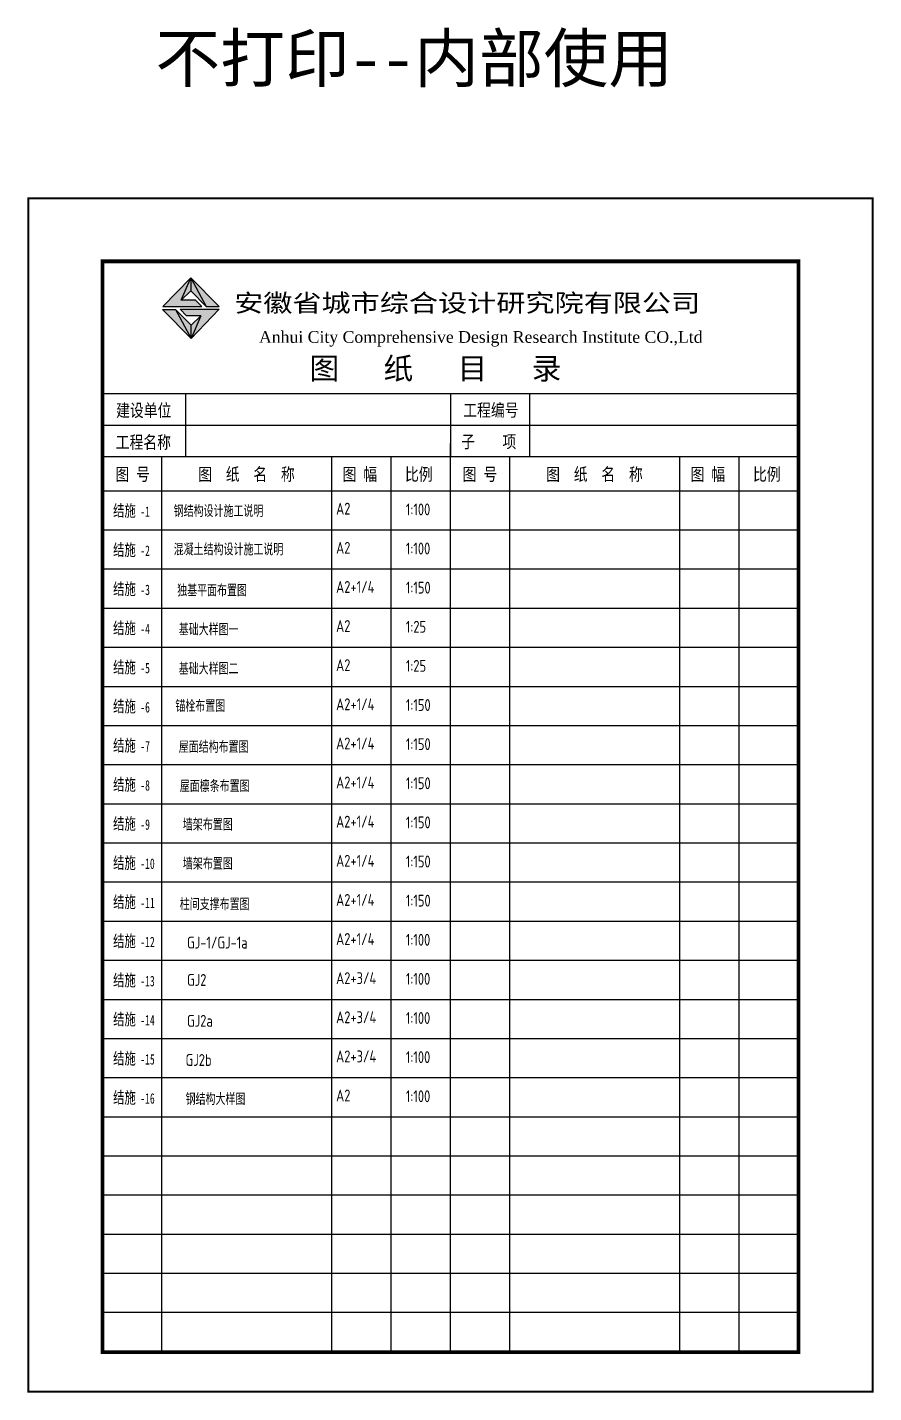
# Model space of a CAD drawing. Extents: x 32461 to 372567, y -698896 to 182569.
# Drawn here: x 87130 to 108179, y 109533 to 143510 of the extents above; entities that cross this region are included whole.
import ezdxf

# ---------------------------------------------------------------- set-up
doc = ezdxf.new("R2010")
doc.units = 0
doc.header["$LTSCALE"] = 1000
doc.header["$MEASUREMENT"] = 0
doc.layers.get('0').update_dxf_attribs({"linetype": 'CONTINUOUS'})
for name, color, linetype in [('A_DE_DETAIL_3', 144, 'CONTINUOUS'), ('PUB_TEXT', 7, 'CONTINUOUS'), ('填充', 250, 'CONTINUOUS')]:
    doc.layers.add(name, color=color, linetype=linetype)
doc.styles.add('-宋体', font='')
doc.styles.add('_HZDX', font='atssdeng.shx', dxfattribs={"width": 0.8, "bigfont": 'atssdchn.shx'})
doc.styles.add('_SIMPLEX9', font='', dxfattribs={"width": 0.675})
doc.styles.add('GHF', font='times.ttf')
doc.styles.add('宋体', font='')
doc.styles.add('黑体', font='simhei.ttf', dxfattribs={"width": 0.6, "height": 4.3})
doc.styles.get('-宋体').set_extended_font_data('SimSun')
doc.styles.get('_SIMPLEX9').set_extended_font_data('SimSun')
doc.styles.get('宋体').set_extended_font_data('SimSun')
pattern_1 = [(0, (-1024732.5733, 625072.518), (1.983867188, 3.967734375), [0, -3.967734375])]

msp = doc.modelspace()

# ---------------------------------------------------------------- hatches: boundary and pattern name
msp.add_hatch(color=1).paths.add_polyline_path([(90956.7, 136718.6), (91197.5, 137277.3), (90503, 136563.5), (91470, 136563.5), (91309.6, 136718.6)])
at = {"layer": 'A_DE_DETAIL_3'}
for color, points in [(41, [(91577, 136560.5), (91904.3, 136560.5), (91197.5, 137277.3)]), (41, [(90816.2, 136491.6), (90495.1, 136491.6), (91206.9, 135768.6)]), (1, [(90926.9, 136493.8), (91084.8, 136328.1), (91442.5, 136328.1), (91206.9, 135768.6), (91904.9, 136493.8)])]:
    msp.add_hatch(color=color, dxfattribs=at).paths.add_polyline_path(points)
at = {"layer": 'PUB_TEXT'}
h = msp.add_hatch(dxfattribs=at)
h.set_pattern_fill('松散材料', color=256, scale=2.116125, style=0)
h.set_pattern_definition(pattern_1)
h.paths.add_polyline_path([(91197.5, 136948.7), (91197.5, 137277.3), (90956.7, 136718.6)])
h = msp.add_hatch(dxfattribs=at)
h.set_pattern_fill('松散材料', color=256, scale=2.116125, style=0)
h.set_pattern_definition(pattern_1)
h.paths.add_polyline_path([(91577, 136560.5), (91197.5, 137277.3), (91197.5, 136948.7)])
h = msp.add_hatch(dxfattribs=at)
h.set_pattern_fill('松散材料', color=256, scale=2.116125, style=0)
h.set_pattern_definition(pattern_1)
h.paths.add_polyline_path([(90816.2, 136491.6), (91206.9, 135768.6), (91206.9, 136101.9)])
h.paths.add_polyline_path([(91206.9, 135768.6), (91442.5, 136328.1), (91206.9, 136101.9)])

# ---------------------------------------------------------------- linework, layer by layer
for p, q in [((90956.7, 136718.6), (91197.5, 137277.3)), ((91197.5, 137277.3), (91577, 136560.5)), ((91206.9, 135768.6), (90495.1, 136491.6)), ((90495.1, 136491.6), (90816.2, 136491.6)), ((90816.2, 136491.6), (91206.9, 135768.6)), ((90926.9, 136493.8), (91904.9, 136493.8)), ((91084.8, 136328.1), (90926.9, 136493.8)), ((91442.5, 136328.1), (91084.8, 136328.1)), ((91904.9, 136493.8), (91206.9, 135768.6)), ((91442.5, 136328.1), (91206.9, 135768.6))]:
    msp.add_line(p, q)
for p, q in [((91206.9, 136101.9), (90816.2, 136491.6)), ((91206.9, 136101.9), (91442.5, 136328.1)), ((91206.9, 135768.6), (91206.9, 136101.9)), ((106308.6, 131970), (88999.9, 131970))]:
    msp.add_line(p, q, dxfattribs=at)
for points, const_width in [([(87154.3, 139257.3), (108154.3, 139257.3), (108154.3, 109557.3), (87154.3, 109557.3)], 49.2), ([(88999.9, 110540.7), (88999.9, 137683.8), (106308.6, 137683.8), (106308.6, 110540.7)], 98.3)]:
    msp.add_lwpolyline(points, close=True, dxfattribs=dict(at, const_width=const_width))
for points in [[(91309.6, 136718.6), (90956.7, 136718.6), (91197.5, 136948.7), (91577, 136560.5), (91904.3, 136560.5), (91197.5, 137277.3), (90503, 136563.5), (91470, 136563.5), (91309.6, 136718.6)], [(91197.5, 137277.3), (91197.5, 136948.7)]]:
    msp.add_lwpolyline(points, dxfattribs=at)
at = {"layer": '填充', "color": 251}
for p, q in [((88999.9, 134395), (106308.6, 134395)), ((91065.2, 134395), (91065.2, 132821.5)), ((97654.3, 134395), (97654.3, 132821.5)), ((99621.1, 134395), (99621.1, 132821.5)), ((88999.9, 133608.3), (106308.6, 133608.3)), ((97654.3, 110540.7), (97654.3, 133150.1)), ((106308.6, 132821.5), (88999.9, 132821.5)), ((90475.1, 110540.7), (90475.1, 132821.5)), ((94703.9, 110540.7), (94703.9, 132821.5)), ((96179.1, 110540.7), (96179.1, 132821.5)), ((99129.4, 110540.7), (99129.4, 132821.5)), ((103358.2, 110540.7), (103358.2, 132821.5)), ((104833.4, 110540.7), (104833.4, 132821.5)), ((106308.6, 131970), (88999.9, 131970)), ((106308.6, 130996.4), (88999.9, 130996.4)), ((106308.6, 130022.8), (88999.9, 130022.8)), ((106308.6, 129049.2), (88999.9, 129049.2)), ((106308.6, 128075.5), (88999.9, 128075.5)), ((106308.6, 127101.9), (88999.9, 127101.9)), ((106308.6, 126128.3), (88999.9, 126128.3)), ((106308.6, 125154.7), (88999.9, 125154.7)), ((106308.6, 124181.1), (88999.9, 124181.1)), ((106308.6, 123207.5), (88999.9, 123207.5)), ((106308.6, 122233.9), (88999.9, 122233.9)), ((106308.6, 121260.3), (88999.9, 121260.3)), ((106308.6, 120286.7), (88999.9, 120286.7)), ((106308.6, 119313.1), (88999.9, 119313.1)), ((106308.6, 118339.5), (88999.9, 118339.5)), ((106308.6, 117365.8), (88999.9, 117365.8)), ((106308.6, 116392.2), (88999.9, 116392.2)), ((106308.6, 115418.6), (88999.9, 115418.6)), ((106308.6, 114445), (88999.9, 114445)), ((106308.6, 113471.4), (88999.9, 113471.4)), ((106308.6, 112497.8), (88999.9, 112497.8)), ((106308.6, 111524.2), (88999.9, 111524.2)), ((106308.6, 111524.2), (88999.9, 111524.2))]:
    msp.add_line(p, q, dxfattribs=at)

# ---------------------------------------------------------------- texts
at = {"lineweight": 60, "style": '-宋体'}
msp.add_text('图   纸   目   录', height=540.894, dxfattribs=at).set_placement((94148.3, 134751.1))
at = {"layer": 'PUB_TEXT', "color": 11, "style": '黑体'}
msp.add_text('不打印--内部使用', height=1180.13, dxfattribs=at).set_placement((90317.2, 142151.9))
at = {"layer": 'PUB_TEXT'}
for s, height, style, width, p in [('安徽省城市综合设计研究院有限公司', 442.55, '宋体', 1.2, (92273.9, 136429.2)), ('建设单位', 314.7, '-宋体', 0.8, (89338.6, 133820.7)), ('工程编号', 314.7, '-宋体', 0.8, (97972.3, 133826.5)), ('工程名称', 314.7, '-宋体', 0.8, (89328.3, 133027.4)), ('子    项', 314.7, '-宋体', 0.8, (97919.4, 133042.7)), ('图 号', 314.7, '-宋体', 0.8, (89319.1, 132230.8)), ('   图  纸  名  称', 314.702, '-宋体', 0.8, (90866.4, 132230.8)), ('图 幅', 314.7, '-宋体', 0.8, (94971.6, 132230.8)), ('比例', 314.7, '-宋体', 0.8, (96523.1, 132230.8)), ('图 号', 314.7, '-宋体', 0.8, (97956.9, 132230.8)), ('   图  纸  名  称', 314.702, '-宋体', 0.8, (99520.7, 132230.8)), ('图 幅', 314.7, '-宋体', 0.8, (103625.9, 132230.8)), ('比例', 314.7, '-宋体', 0.8, (105177.4, 132230.8)), ('结施', 295.03, '宋体', 0.7, (89263.1, 131335.5)), ('-1', 259.63, '_SIMPLEX9', 0.675, (89940.3, 131329.6)), ('钢结构设计施工说明', 295.03, '_HZDX', 0.8, (90769.8, 131324.3)), ('A2', 295.03, '_HZDX', 0.8, (94809, 131384.2)), ('1:100', 295.03, '_HZDX', 0.8, (96544.1, 131365.9)), ('结施', 295.03, '宋体', 0.7, (89263.1, 130361.9)), ('-2', 259.63, '_SIMPLEX9', 0.675, (89940.3, 130356)), ('混凝土结构设计施工说明', 295.033, '_HZDX', 0.8, (90770.3, 130369.2)), ('A2', 295.03, '_HZDX', 0.8, (94809, 130410.6)), ('1:100', 295.03, '_HZDX', 0.8, (96544.1, 130392.3)), ('结施', 295.03, '宋体', 0.7, (89263.1, 129388.3)), ('-3', 259.63, '_SIMPLEX9', 0.675, (89940.3, 129382.4)), ('独基平面布置图', 295.03, '_HZDX', 0.8, (90856.7, 129349.8)), ('A2+1/4', 295.03, '_HZDX', 0.8, (94809, 129437)), ('1:150', 295.03, '_HZDX', 0.8, (96544.1, 129418.7)), ('结施', 295.03, '宋体', 0.7, (89263.1, 128414.7)), ('-4', 259.63, '_SIMPLEX9', 0.675, (89940.3, 128408.8)), ('基础大样图一', 295.03, '_HZDX', 0.8, (90896.1, 128376.2)), ('A2', 295.03, '_HZDX', 0.8, (94809, 128463.4)), ('1:25', 295.03, '_HZDX', 0.8, (96544.1, 128445.1)), ('结施', 295.03, '宋体', 0.7, (89263.1, 127441.1)), ('A2', 295.03, '_HZDX', 0.8, (94809, 127489.8)), ('1:25', 295.03, '_HZDX', 0.8, (96544.1, 127471.5)), ('-5', 259.63, '_SIMPLEX9', 0.675, (89940.3, 127435.2)), ('基础大样图二', 295.03, '_HZDX', 0.8, (90896.1, 127402.6)), ('结施', 295.03, '宋体', 0.7, (89263.1, 126467.5)), ('锚栓布置图', 295.03, '_HZDX', 0.8, (90812.5, 126473.8)), ('A2+1/4', 295.03, '_HZDX', 0.8, (94809, 126516.2)), ('1:150', 295.03, '_HZDX', 0.8, (96544.1, 126497.9)), ('-6', 259.63, '_SIMPLEX9', 0.675, (89940.3, 126461.6)), ('结施', 295.03, '宋体', 0.7, (89263.1, 125493.9)), ('-7', 259.63, '_SIMPLEX9', 0.675, (89940.3, 125488)), ('屋面结构布置图', 295.03, '_HZDX', 0.8, (90896.1, 125453.9)), ('A2+1/4', 295.03, '_HZDX', 0.8, (94809, 125542.5)), ('1:150', 295.03, '_HZDX', 0.8, (96544.1, 125524.3)), ('结施', 295.03, '宋体', 0.7, (89263.1, 124520.2)), ('-8', 259.63, '_SIMPLEX9', 0.675, (89940.3, 124514.4)), ('屋面檩条布置图', 295.03, '_HZDX', 0.8, (90921.5, 124480.3)), ('A2+1/4', 295.03, '_HZDX', 0.8, (94809, 124568.9)), ('1:150', 295.03, '_HZDX', 0.8, (96544.1, 124550.6)), ('结施', 295.03, '宋体', 0.7, (89263.1, 123546.6)), ('-9', 259.63, '_SIMPLEX9', 0.675, (89940.3, 123540.8)), ('墙架布置图', 295.03, '_HZDX', 0.8, (90998, 123521.1)), ('A2+1/4', 295.03, '_HZDX', 0.8, (94809, 123595.3)), ('1:150', 295.03, '_HZDX', 0.8, (96544.1, 123577)), ('结施', 295.03, '宋体', 0.7, (89263.1, 122573)), ('-10', 259.63, '_SIMPLEX9', 0.675, (89940.3, 122567.2)), ('墙架布置图', 295.03, '_HZDX', 0.8, (90998, 122547.5)), ('A2+1/4', 295.03, '_HZDX', 0.8, (94809, 122621.7)), ('1:150', 295.03, '_HZDX', 0.8, (96544.1, 122603.4)), ('结施', 295.03, '宋体', 0.7, (89263.1, 121599.4)), ('-11', 259.63, '_SIMPLEX9', 0.675, (89940.3, 121593.6)), ('柱间支撑布置图', 295.03, '_HZDX', 0.8, (90921.5, 121540.1)), ('A2+1/4', 295.03, '_HZDX', 0.8, (94809, 121648.1)), ('1:150', 295.03, '_HZDX', 0.8, (96544.1, 121629.8)), ('结施', 295.03, '宋体', 0.7, (89263.1, 120625.8)), ('A2+1/4', 295.03, '_HZDX', 0.8, (94809, 120674.5)), ('-12', 259.63, '_SIMPLEX9', 0.675, (89940.3, 120619.9)), ('GJ-1/GJ-1a', 295.03, '_HZDX', 0.8, (91101.6, 120585.9)), ('1:100', 295.03, '_HZDX', 0.8, (96544.1, 120656.2)), ('结施', 295.03, '宋体', 0.7, (89263.1, 119652.2)), ('GJ2', 295.03, '_HZDX', 0.8, (91101.6, 119656.5)), ('A2+3/4', 295.03, '_HZDX', 0.8, (94809, 119700.9)), ('1:100', 295.03, '_HZDX', 0.8, (96544.1, 119682.6)), ('-13', 259.63, '_SIMPLEX9', 0.675, (89940.3, 119646.3)), ('结施', 295.03, '宋体', 0.7, (89263.1, 118678.6)), ('-14', 259.63, '_SIMPLEX9', 0.675, (89940.3, 118672.7)), ('GJ2a', 295.03, '_HZDX', 0.8, (91101.6, 118638.6)), ('A2+3/4', 295.03, '_HZDX', 0.8, (94809, 118727.3)), ('1:100', 295.03, '_HZDX', 0.8, (96544.1, 118709)), ('结施', 295.03, '宋体', 0.7, (89263.1, 117705)), ('-15', 259.63, '_SIMPLEX9', 0.675, (89940.3, 117699.1)), ('GJ2b', 295.03, '_HZDX', 0.8, (91066.1, 117665)), ('A2+3/4', 295.03, '_HZDX', 0.8, (94809, 117753.7)), ('1:100', 295.03, '_HZDX', 0.8, (96544.1, 117735.4)), ('结施', 295.03, '宋体', 0.7, (89263.1, 116731.4)), ('-16', 259.63, '_SIMPLEX9', 0.675, (89940.3, 116725.5)), ('钢结构大样图', 295.03, '_HZDX', 0.8, (91066.1, 116691.4)), ('A2', 295.03, '_HZDX', 0.8, (94809, 116780.1)), ('1:100', 295.03, '_HZDX', 0.8, (96544.1, 116761.8))]:
    msp.add_text(s, height=height, dxfattribs=dict(at, style=style, width=width)).set_placement(p)
at = {"layer": 'PUB_TEXT', "style": 'GHF'}
msp.add_text('Anhui City Comprehensive Design Research Institute CO.,Ltd', height=291.563, dxfattribs=at).set_placement((92891, 135658.9))

doc.saveas('drawing.dxf')
